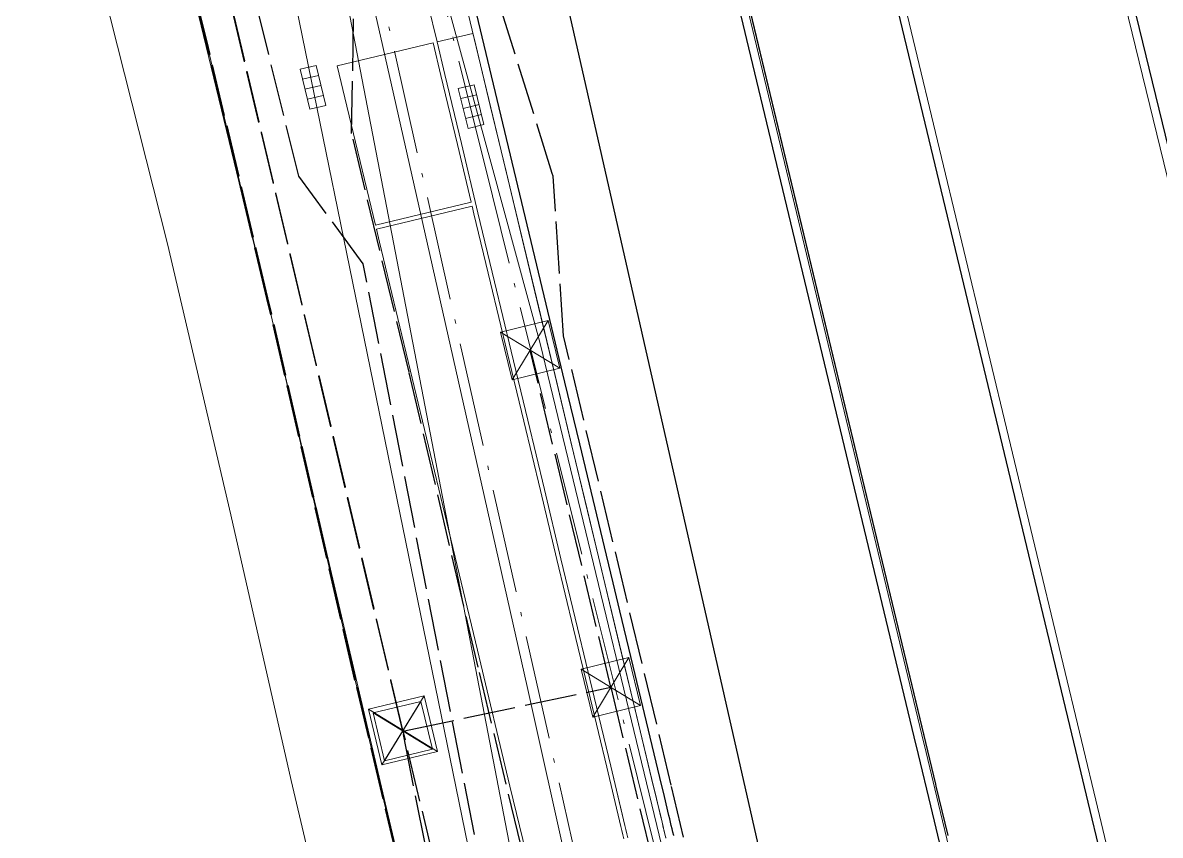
# Model space of a CAD drawing. Header units: metres. Extents: x 105014 to 106600, y 111320 to 118425.
# Drawn here: x 105841.82 to 105869.54, y 117661.15 to 117680.95 of the extents above; entities that cross this region are included whole.
import ezdxf

# ---------------------------------------------------------------- set-up
doc = ezdxf.new("R2010")
doc.units = ezdxf.units.M
doc.linetypes.add('DASHDOT', pattern=[3.556, 2.54, -0.508, 0, -0.508])
doc.linetypes.add('DASHED', pattern=[1.524, 1.27, -0.254])
for name, color, linetype, lineweight in [('00-BASE-LIMITE', 7, 'DASHED', 50), ('00-BASE-UE', 42, 'DASHED', 25), ('10-PAV-CALZADA-BRT', 12, 'CONTINUOUS', 30), ('10-PAV-CALZADA-MIXTA', 8, 'CONTINUOUS', 30), ('10-PAV-CICLORUTA', 76, 'CONTINUOUS', 18), ('10-PAV-SARDINEL', 252, 'CONTINUOUS', 13), ('20-EP-ZONA-DURA', 253, 'CONTINUOUS', 13), ('20-EP-ZONA-VERDE', 84, 'CONTINUOUS', 13), ('30-RED-ENEL-NODOS', 11, 'CONTINUOUS', 13), ('30-RED-ENEL-PROY', 1, 'DASHED', 25), ('30-RED-ETB-EXIST', 145, 'CONTINUOUS', 13), ('30-RED-MOVISTAR-CAMARA', 141, 'CONTINUOUS', 13), ('30-RED-MOVISTAR-PROY', 4, 'DASHED', 25), ('30-RED-VANTI-EXIST', 52, 'CONTINUOUS', 13), ('30-RED-VANTI-PROY', 2, 'DASHED', 25), ('30-RED-VANTI-RETIRO', 8, 'DASHDOT', 13), ('35-RH-ACUE-MENOR-EXIST', 151, 'CONTINUOUS', 13), ('35-RH-ACUE-MENOR-PROY', 5, 'DASHED', 25), ('35-RH-PLUV-COLECTOR', 96, 'CONTINUOUS', 30), ('35-RH-PLUV-NODOS', 94, 'CONTINUOUS', 13), ('60-PREDIAL-LOTE', 42, 'CONTINUOUS', 13)]:
    doc.layers.add(name, color=color, linetype=linetype, lineweight=lineweight)

# ---------------------------------------------------------------- blocks, each defined once
blk = doc.blocks.new('CAJA_ENEL')
for p, q in [((-0.6, -0.6), (0.6, 0.6)), ((-0.6, 0.6), (0.6, -0.6))]:
    blk.add_line(p, q)
blk.add_lwpolyline([(-0.6, -0.6), (0.6, -0.6), (0.6, 0.6), (-0.6, 0.6)], close=True)
blk = doc.blocks.new('CAM_MOV_CS_276')
for p, q in [((-0.7, -0.7), (0.7, 0.7)), ((-0.7, 0.7), (0.7, -0.7))]:
    blk.add_line(p, q)
blk.add_lwpolyline([(-0.7, -0.7), (0.7, -0.7), (0.7, 0.7), (-0.7, 0.7)], close=True)
blk = doc.blocks.new('SUMIDERO')
for p, q in [((-0.25, -0.2), (-0.25, 0.2)), ((0, -0.2), (0, 0.2)), ((0.25, -0.2), (0.25, 0.2))]:
    blk.add_line(p, q)
blk.add_lwpolyline([(-0.5, -0.2), (0.5, -0.2), (0.5, 0.2), (-0.5, 0.2)], close=True)

msp = doc.modelspace()

# ---------------------------------------------------------------- linework, layer by layer
at = {"layer": '00-BASE-LIMITE'}
msp.add_lwpolyline([(105858.9441, 117579.2321), (105858.0037, 117587.7827), (105859.2081, 117587.8995), (105858.6655, 117593.8995), (105857.3439, 117593.7831), (105856.4461, 117601.9481), (105856.3551, 117604.7461), (105857.6787, 117604.7817), (105858.9231, 117604.8151), (105859.8441, 117605.0941), (105860.3721, 117605.6111), (105860.6751, 117606.6931), (105860.1551, 117609.7351), (105858.0071, 117622.7351), (105856.6081, 117632.3481), (105854.4211, 117644.3971), (105852.0211, 117656.1071), (105849.9291, 117664.9301), (105847.7841, 117674.2351), (105846.2941, 117680.5101), (105844.4413, 117688.0453)], dxfattribs=at)
at = {"layer": '00-BASE-UE'}
msp.add_lwpolyline([(105858.9441, 117579.2321), (105858.0037, 117587.7827), (105859.2081, 117587.8995), (105858.6655, 117593.8995), (105857.3439, 117593.7831), (105856.4461, 117601.9481), (105856.3551, 117604.7461), (105857.6787, 117604.7817), (105858.9231, 117604.8151), (105859.8441, 117605.0941), (105860.3721, 117605.6111), (105860.6751, 117606.6931), (105860.1551, 117609.7351), (105858.0071, 117622.7351), (105856.6081, 117632.3481), (105854.4211, 117644.3971), (105852.0211, 117656.1071), (105849.9291, 117664.9301), (105847.7841, 117674.2351), (105846.2941, 117680.5101), (105844.4413, 117688.0453)], dxfattribs=at)
at = {"layer": '10-PAV-CALZADA-BRT'}
for points in [[(105888.7606, 117574.1956), (105888.4431, 117586.7261), (105888.0981, 117595.0502), (105887.2227, 117603.3353), (105885.8203, 117611.5477), (105885.7885, 117611.6895), (105885.5033, 117612.9479), (105885.2153, 117614.2057), (105884.9245, 117615.4629), (105884.6311, 117616.7193), (105884.3355, 117617.9753), (105884.0379, 117619.2309), (105883.7385, 117620.4861), (105883.4375, 117621.7407), (105883.1353, 117622.9951), (105882.8317, 117624.2493), (105882.5273, 117625.5031), (105882.2223, 117626.7569), (105881.9169, 117628.0105), (105881.6111, 117629.2641), (105873.4283, 117662.8127), (105866.8019, 117689.9795)], [(105864.3724, 117661.1393), (105864.0831, 117662.3475), (105864.0721, 117662.3935), (105857.7703, 117688.6767)], [(105861.3737, 117688.6595), (105867.4757, 117663.2095), (105867.7765, 117661.9547), (105868.0771, 117660.6999), (105868.3771, 117659.4449), (105868.6767, 117658.1899), (105868.9753, 117656.9345), (105869.2729, 117655.6791), (105869.5689, 117654.4231), (105869.8637, 117653.1669), (105870.1565, 117651.9103), (105870.4473, 117650.6531), (105870.7361, 117649.3955), (105870.8791, 117648.7667), (105874.0218, 117636.6201), (105877.4005, 117624.5371), (105879.4474, 117616.4626), (105880.9426, 117608.268), (105881.8793, 117599.9909), (105882.1171, 117596.8967), (105882.4381, 117592.4481), (105882.6215, 117589.7799), (105882.9785, 117584.4545), (105893.5419, 117425.5473)]]:
    msp.add_lwpolyline(points, dxfattribs=at)
at = {"layer": '10-PAV-CALZADA-MIXTA'}
for points in [[(105858.6411, 117683.9729), (105863.5377, 117663.5501), (105863.6416, 117663.1161), (105863.9421, 117661.8614), (105864.2425, 117660.6066), (105864.5428, 117659.3516), (105864.7787, 117658.3632), (105864.8422, 117658.0966), (105865.1407, 117656.8411), (105865.3949, 117655.7687), (105865.4382, 117655.5856), (105866.4061, 117651.4407), (105867.1981, 117647.9745), (105868.1205, 117643.8089), (105868.8967, 117640.1571)], [(105857.6873, 117661.1428), (105857.6679, 117661.2242), (105857.6484, 117661.3056), (105857.6288, 117661.3871), (105857.6094, 117661.4686), (105857.5898, 117661.5501), (105857.5703, 117661.6315), (105857.4599, 117662.0929), (105857.3489, 117662.5559), (105857.024, 117663.9111), (105856.6991, 117665.2663), (105856.3742, 117666.6215), (105856.2119, 117667.2986), (105856.0493, 117667.9767), (105855.7244, 117669.3319), (105855.3995, 117670.6871), (105855.0383, 117672.1935), (105852.5634, 117682.5157)]]:
    msp.add_lwpolyline(points, dxfattribs=at)
at = {"layer": '10-PAV-CICLORUTA'}
msp.add_lwpolyline([(105852.0119, 117679.6685), (105852.4161, 117677.9823), (105852.7531, 117676.5771), (105850.4193, 117676.0177), (105849.7237, 117678.9189), (105849.4885, 117679.8995), (105851.8223, 117680.4591), (105852.0119, 117679.6685)], close=True, dxfattribs=at)
msp.add_lwpolyline([(105854.0889, 117660.7123), (105853.6975, 117662.3451), (105852.9027, 117665.6599), (105852.1079, 117668.9745), (105851.3131, 117672.2893), (105850.5185, 117675.6041), (105850.4425, 117675.9203), (105852.7765, 117676.4799), (105852.8205, 117676.2961), (105852.8205, 117676.2961), (105853.2247, 117674.6101), (105853.6291, 117672.9239), (105854.0333, 117671.2377), (105854.4377, 117669.5517), (105854.8419, 117667.8655), (105855.2461, 117666.1793), (105855.6505, 117664.4933), (105856.0547, 117662.8071), (105856.4007, 117661.3639), (105856.4251, 117661.2625), (105856.4493, 117661.1611), (105856.4737, 117661.0599)], dxfattribs=at)
at = {"layer": '10-PAV-SARDINEL'}
for points in [[(105857.7759, 117688.6533), (105864.0721, 117662.3935), (105864.0831, 117662.3475), (105864.3724, 117661.1393)], [(105868.8967, 117640.1571), (105868.6416, 117641.3751), (105868.3829, 117642.5924), (105868.1205, 117643.8089), (105867.8167, 117645.1982), (105867.5092, 117646.5868), (105867.1981, 117647.9745), (105866.8045, 117649.7082), (105866.4061, 117651.4407), (105865.9244, 117653.5137), (105865.4382, 117655.5856), (105865.3949, 117655.7687), (105865.1407, 117656.8411), (105864.8422, 117658.0966), (105864.7787, 117658.3632), (105864.5428, 117659.3516), (105864.2425, 117660.6066), (105863.9421, 117661.8614), (105863.6416, 117663.1161), (105863.5377, 117663.5501), (105858.6411, 117683.9729)], [(105869.0926, 117640.1978), (105868.8373, 117641.4164), (105868.5785, 117642.6343), (105868.316, 117643.8514), (105868.012, 117645.2413), (105867.7045, 117646.6303), (105867.3932, 117648.0186), (105866.9995, 117649.7527), (105866.601, 117651.4858), (105866.1192, 117653.5592), (105865.6329, 117655.6315), (105865.5895, 117655.8148), (105865.3353, 117656.8873), (105865.0368, 117658.1429), (105864.9733, 117658.4096), (105864.7373, 117659.3981), (105864.437, 117660.6532), (105864.1366, 117661.908), (105863.8361, 117663.1627), (105863.7322, 117663.5967), (105858.8356, 117684.0197)], [(105858.8356, 117684.0197), (105863.7322, 117663.5967), (105863.8361, 117663.1627), (105864.1366, 117661.908), (105864.437, 117660.6532), (105864.7373, 117659.3981), (105864.9733, 117658.4096), (105865.0368, 117658.1429), (105865.3353, 117656.8873), (105865.5895, 117655.8148), (105865.6329, 117655.6315), (105866.1192, 117653.5592), (105866.601, 117651.4858), (105866.9995, 117649.7527), (105867.3932, 117648.0186), (105867.7045, 117646.6303), (105868.012, 117645.2413), (105868.316, 117643.8514), (105868.5785, 117642.6343), (105868.8373, 117641.4164), (105869.0926, 117640.1978)], [(105857.4928, 117661.0964), (105857.4734, 117661.1777), (105857.4539, 117661.2589), (105857.4343, 117661.3406), (105857.4149, 117661.4221), (105857.3953, 117661.5034), (105857.3758, 117661.585), (105857.2654, 117662.0464), (105857.1544, 117662.5093), (105856.8295, 117663.8645), (105856.5046, 117665.2197), (105856.1797, 117666.5749), (105856.0174, 117667.252), (105855.8548, 117667.9301), (105855.5299, 117669.2853), (105855.205, 117670.6405), (105854.8438, 117672.1469), (105852.3689, 117682.4691)], [(105852.5634, 117682.5157), (105855.0383, 117672.1935), (105855.3995, 117670.6871), (105855.7244, 117669.3319), (105856.0493, 117667.9767), (105856.2119, 117667.2986), (105856.3742, 117666.6215), (105856.6991, 117665.2663), (105857.024, 117663.9111), (105857.3489, 117662.5559), (105857.4599, 117662.0929), (105857.5703, 117661.6315), (105857.5898, 117661.5501), (105857.6094, 117661.4686), (105857.6288, 117661.3871), (105857.6484, 117661.3056), (105857.6679, 117661.2242), (105857.6873, 117661.1428)]]:
    msp.add_lwpolyline(points, dxfattribs=at)
at = {"layer": '20-EP-ZONA-DURA'}
for points in [[(105858.9441, 117579.2321), (105858.0037, 117587.7827), (105859.2081, 117587.8995), (105858.6655, 117593.8995), (105857.3439, 117593.7831), (105856.4461, 117601.9481), (105856.3551, 117604.7461), (105857.6787, 117604.7817), (105858.9231, 117604.8151), (105859.8441, 117605.0941), (105860.3721, 117605.6111), (105860.6751, 117606.6931), (105860.1551, 117609.7351), (105858.0071, 117622.7351), (105856.6081, 117632.3481), (105854.4211, 117644.3971), (105852.0211, 117656.1071), (105849.9291, 117664.9301), (105847.7841, 117674.2351), (105846.2941, 117680.5101), (105844.4413, 117688.0453)], [(105851.7049, 117681.3779), (105851.9197, 117680.4825), (105852.1091, 117679.6919), (105852.5135, 117678.0057), (105852.9177, 117676.3195), (105853.3221, 117674.6335), (105853.7263, 117672.9473), (105854.1305, 117671.2611), (105854.5349, 117669.5749), (105854.9391, 117667.8889), (105855.3435, 117666.2027), (105855.7477, 117664.5165), (105856.1519, 117662.8305), (105856.4404, 117661.6271), (105856.4979, 117661.3871), (105856.5223, 117661.2859), (105856.5465, 117661.1845), (105856.5709, 117661.0831)], [(105856.4737, 117661.0599), (105856.4493, 117661.1611), (105856.4251, 117661.2625), (105856.4007, 117661.3639), (105856.0547, 117662.8071), (105855.6505, 117664.4933), (105855.2461, 117666.1793), (105854.8419, 117667.8655), (105854.4377, 117669.5517), (105854.0333, 117671.2377), (105853.6291, 117672.9239), (105853.2247, 117674.6101), (105852.8205, 117676.2961), (105852.7765, 117676.4799), (105852.7765, 117676.4799), (105850.4425, 117675.9203), (105850.5185, 117675.6041), (105851.3131, 117672.2893), (105852.1079, 117668.9745), (105852.9027, 117665.6599), (105853.6975, 117662.3451), (105854.0889, 117660.7123)]]:
    msp.add_lwpolyline(points, dxfattribs=at)
msp.add_lwpolyline([(105849.7237, 117678.9189), (105850.4193, 117676.0177), (105852.7531, 117676.5771), (105852.4161, 117677.9823), (105852.0119, 117679.6685), (105851.8223, 117680.4591), (105849.4885, 117679.8995), (105849.7237, 117678.9189)], close=True, dxfattribs=at)
at = {"layer": '20-EP-ZONA-VERDE'}
for points in [[(105867.9975, 117684.2343), (105873.2339, 117662.7653), (105873.2339, 117662.7653), (105881.4167, 117629.2167), (105881.7225, 117627.9631), (105882.0281, 117626.7097), (105882.3331, 117625.4559), (105882.6373, 117624.2021), (105882.9407, 117622.9483), (105883.2431, 117621.6939), (105883.5441, 117620.4395), (105883.8433, 117619.1847), (105884.1409, 117617.9293), (105884.4363, 117616.6737), (105884.7297, 117615.4175), (105885.0203, 117614.1609), (105885.3083, 117612.9035), (105885.5935, 117611.6455), (105885.6247, 117611.5059), (105886.7239, 117605.3643), (105887.5278, 117599.177), (105888.0346, 117592.9583), (105888.2431, 117586.7243), (105888.6783, 117571.5487)], [(105874.2153, 117636.6712), (105871.0737, 117648.8129), (105870.9311, 117649.4401), (105870.6423, 117650.6981), (105870.3513, 117651.9555), (105870.0583, 117653.2125), (105869.7637, 117654.4689), (105869.4675, 117655.7251), (105869.1699, 117656.9809), (105868.8713, 117658.2363), (105868.5717, 117659.4915), (105868.2715, 117660.7465), (105867.9709, 117662.0013), (105867.6701, 117663.2561), (105862.9315, 117683.0197)], [(105856.5709, 117661.0831), (105856.5465, 117661.1845), (105856.5223, 117661.2859), (105856.4979, 117661.3871), (105856.1519, 117662.8305), (105855.7477, 117664.5165), (105855.3435, 117666.2027), (105854.9391, 117667.8889), (105854.5349, 117669.5749), (105854.1305, 117671.2611), (105853.7263, 117672.9473), (105853.3221, 117674.6335), (105852.9177, 117676.3195), (105852.5135, 117678.0057), (105852.1091, 117679.6919), (105851.9197, 117680.4825), (105852.7949, 117680.6923), (105852.8227, 117680.5761), (105852.8227, 117680.5761), (105853.2159, 117678.9359), (105853.6091, 117677.2959), (105854.0025, 117675.6557), (105854.3957, 117674.0155), (105854.7889, 117672.3753), (105855.1821, 117670.7353), (105855.5755, 117669.0951), (105855.9687, 117667.4549), (105856.3619, 117665.8149), (105856.7551, 117664.1747), (105857.1485, 117662.5345), (105857.3799, 117661.5693), (105857.4035, 117661.4707), (105857.4271, 117661.3721), (105857.4507, 117661.2737), (105857.4743, 117661.1749), (105857.4979, 117661.0765)]]:
    msp.add_lwpolyline(points, dxfattribs=at)
at = {"layer": '30-RED-ENEL-PROY'}
for points in [[(105851.0841, 117663.6867), (105846.1011, 117684.7827)], [(105856.1553, 117664.7547), (105854.1889, 117672.9705)], [(105851.0841, 117663.6867), (105856.1553, 117664.7547)], [(105856.1553, 117664.7547), (105858.5683, 117654.6595)], [(105857.6089, 117630.9695), (105851.0841, 117663.6867)]]:
    msp.add_lwpolyline(points, dxfattribs=at)
at = {"layer": '30-RED-ETB-EXIST'}
msp.add_lwpolyline([(105863.336, 117608.773), (105848.279, 117682.397), (105848.437, 117682.43)], dxfattribs=at)
at = {"layer": '30-RED-MOVISTAR-PROY'}
for points in [[(105851.0901, 117663.7055), (105846.1021, 117684.8031)], [(105859.6741, 117627.8952), (105851.0901, 117663.7055)]]:
    msp.add_lwpolyline(points, dxfattribs=at)
at = {"layer": '30-RED-VANTI-EXIST'}
for points in [[(105860.5154, 117632.08), (105859.4777, 117638.8199), (105858.3833, 117646.0389), (105857.0707, 117651.6575), (105856.0131, 117656.4335), (105855.1177, 117660.2789), (105854.1187, 117664.7745), (105853.0095, 117669.6765), (105851.7479, 117675.3043), (105850.5427, 117680.6231), (105849.4217, 117685.5489), (105847.8531, 117689.7673), (105846.3445, 117693.7191), (105846.1251, 117694.2769)], [(105853.2534, 117677.4671), (105852.0059, 117682.037)], [(105868.1116, 117595.2161), (105867.3341, 117606.4133), (105865.2593, 117622.0909), (105862.2325, 117639.0191), (105858.0169, 117658.3269), (105854.4355, 117673.1365), (105853.2534, 117677.4671)]]:
    msp.add_lwpolyline(points, dxfattribs=at)
at = {"layer": '30-RED-VANTI-PROY'}
for points in [[(105860.5154, 117632.08), (105857.8553, 117644.5823), (105856.3399, 117650.9445), (105855.0281, 117656.4689), (105852.9213, 117665.2439), (105851.2381, 117672.4337), (105849.8391, 117678.2557), (105849.9001, 117681.7725), (105849.3889, 117683.4977), (105848.5031, 117684.5325), (105847.3529, 117690.2145), (105846.1251, 117694.2769)], [(105854.7285, 117677.2745), (105853.3567, 117681.6801), (105852.916, 117682.8227)], [(105869.0076, 117595.5198), (105868.6531, 117597.2695), (105867.1907, 117613.5725), (105867.0495, 117619.1275), (105866.6083, 117621.7923), (105865.4567, 117625.6947), (105863.9641, 117634.1175), (105860.7383, 117649.2373), (105857.6277, 117662.3705), (105855.0055, 117673.3191), (105854.7491, 117677.2085), (105854.7285, 117677.2745)]]:
    msp.add_lwpolyline(points, dxfattribs=at)
at = {"layer": '30-RED-VANTI-RETIRO'}
for points in [[(105862.5031, 117620.2154), (105858.6629, 117645.6819), (105849.6553, 117685.7127), (105845.5192, 117696.2819)], [(105853.066, 117677.5498), (105851.9623, 117681.9787)], [(105867.9488, 117595.1386), (105867.1759, 117606.3127), (105864.8959, 117623.5835), (105858.9821, 117653.8091), (105853.066, 117677.5498)]]:
    msp.add_lwpolyline(points, dxfattribs=at)
at = {"layer": '35-RH-ACUE-MENOR-EXIST'}
msp.add_lwpolyline([(105865.99, 117580), (105862.79, 117610.77), (105854.69, 117655.69), (105849.41, 117683.11), (105849.14, 117684.49)], dxfattribs=at)
at = {"layer": '35-RH-ACUE-MENOR-PROY'}
msp.add_lwpolyline([(105865.0345, 117578.9526), (105863.1398, 117603.6215), (105863.0233, 117605.1391), (105858.5833, 117631.6789), (105853.7084, 117656.6809), (105850.1215, 117675.0767), (105848.5492, 117677.214), (105847.5281, 117681.3583), (105847.8116, 117684.077), (105846.9778, 117687.5084), (105846.5624, 117689.1904), (105842.9151, 117703.9511), (105842.6844, 117704.9086), (105842.6844, 117704.9086), (105842.1046, 117707.2408), (105837.4514, 117719.416), (105823.837, 117762.0291), (105809.1026, 117794.2952), (105786.0819, 117842.0848), (105773.2478, 117869.8188)], dxfattribs=at)
at = {"layer": '35-RH-PLUV-COLECTOR'}
msp.add_lwpolyline([(105866.6104, 117630.69), (105851.9233, 117695.4025)], dxfattribs=at)
msp.add_lwpolyline([(105866.6104, 117630.69), (105851.9233, 117695.4025)], dxfattribs=at)
at = {"layer": '60-PREDIAL-LOTE'}
for points in [[(105844.4369, 117688.0647), (105847.7843, 117674.2337), (105852.0218, 117656.1028), (105854.4211, 117644.3966), (105855.7549, 117636.3394), (105858.0066, 117622.7373), (105860.6744, 117606.6967), (105860.6744, 117606.6967), (105862.9313, 117587.0722), (105863.2355, 117584.4275), (105864.0476, 117577.3655)], [(105854.1519, 117633.1369), (105852.7003, 117641.698), (105851.4186, 117649.2594), (105850.8554, 117651.7042), (105850.2238, 117654.5816), (105848.3635, 117662.484), (105846.8965, 117668.9542), (105845.3554, 117675.5641), (105843.4321, 117683.1487)]]:
    msp.add_lwpolyline(points, dxfattribs=at)

# ---------------------------------------------------------------- block references
at = {"layer": '30-RED-ENEL-NODOS'}
for p, rotation in [((105854.1889, 117672.9704), 103.7), ((105856.1552, 117664.7547), 103.7), ((105851.0841, 117663.6867), 103.5)]:
    msp.add_blockref('CAJA_ENEL', p, dxfattribs=dict(at, rotation=rotation))
at = {"layer": '30-RED-MOVISTAR-CAMARA', "rotation": 103.4}
msp.add_blockref('CAM_MOV_CS_276', (105851.09, 117663.7054), dxfattribs=at)
at = {"layer": '35-RH-PLUV-NODOS'}
for p, rotation in [((105848.8962, 117679.3771), 283.6), ((105848.8962, 117679.3771), 283.6), ((105848.8962, 117679.3771), 283.6), ((105852.7508, 117678.9079), 283.7), ((105852.7508, 117678.9079), 283.7), ((105852.7508, 117678.9079), 283.7)]:
    msp.add_blockref('SUMIDERO', p, dxfattribs=dict(at, rotation=rotation))

doc.saveas('drawing.dxf')
